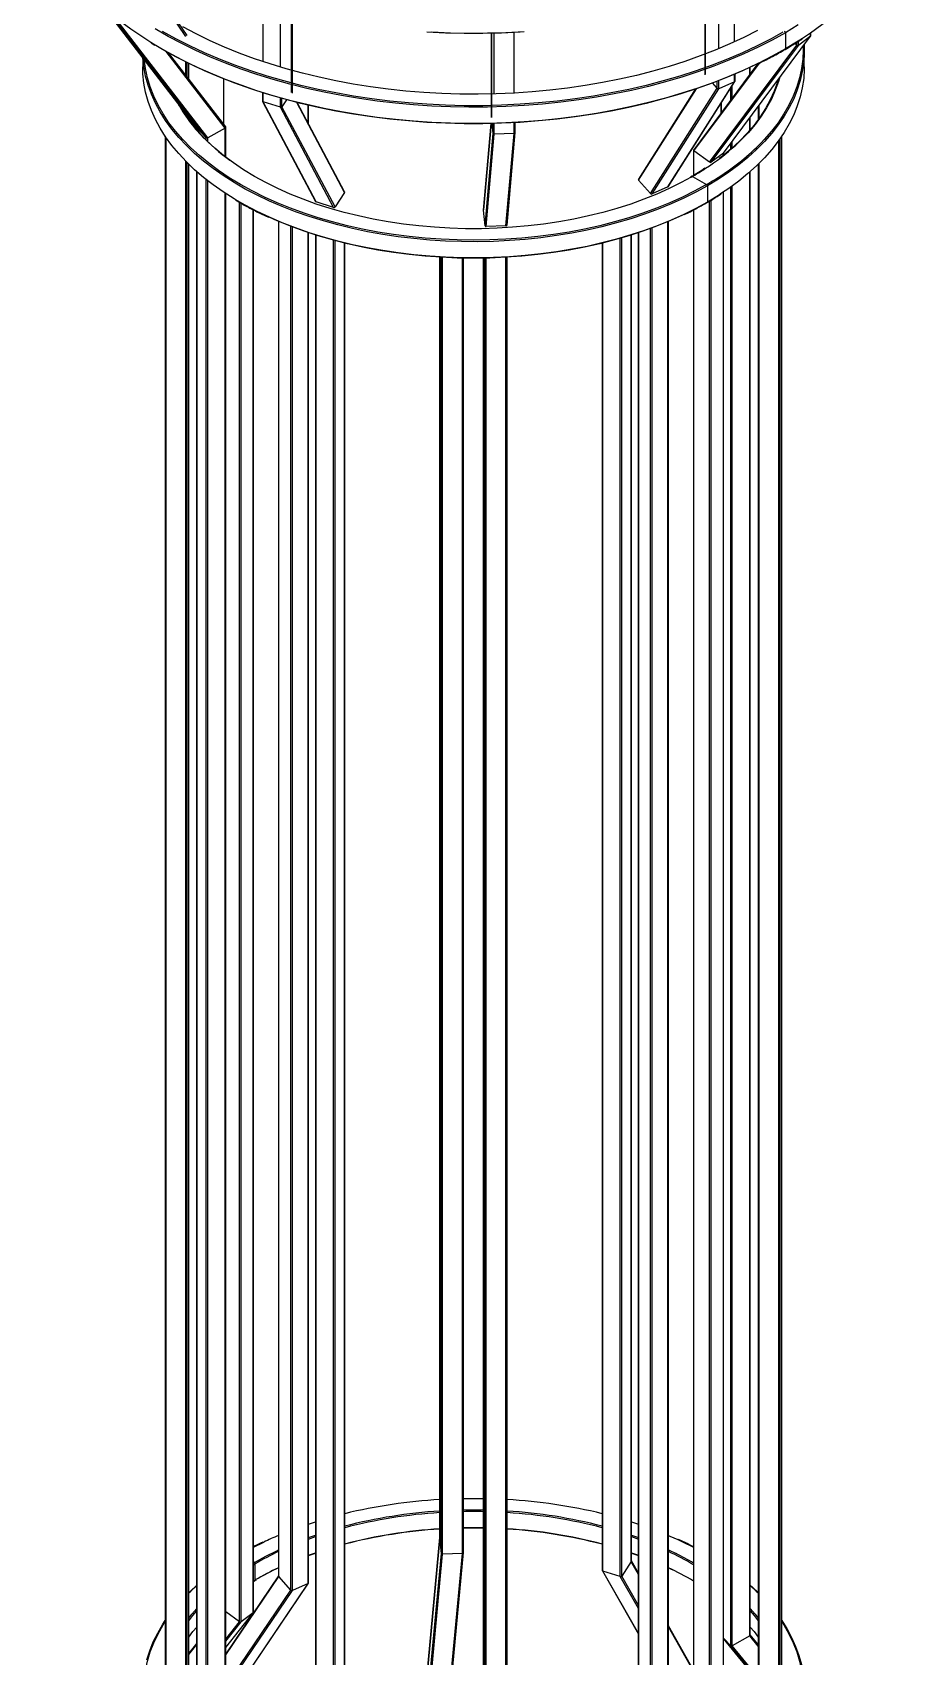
# Model space of a CAD drawing. Header units: millimetres. Extents: x -2251 to 3689, y -1488 to 2712.
# Drawn here: x 1972 to 2572, y 505 to 1609 of the extents above; entities that cross this region are included whole.
import ezdxf

# ---------------------------------------------------------------- set-up
doc = ezdxf.new("R2010")
doc.units = ezdxf.units.MM

# ---------------------------------------------------------------- blocks, each defined once
blk = doc.blocks.new('izometria')
for p, q in [((835.22, 1559.78), (808.66, 1598.74)), ((834.68, 1559.41), (808.66, 1597.58)), ((1083.48, 1556.94), (1083.48, 1583.1)), ((1070.07, 1577.87), (1070.07, 1542.21)), ((1070.17, 1541.97), (1070.17, 1577.9)), ((1076.32, 1553.8), (1076.32, 1580.19)), ((797.99, 1571.91), (839.6, 1518.04)), ((839.62, 1518.02), (797.99, 1571.91)), ((843.87, 1513.44), (800.12, 1570.08)), ((844.55, 1513.44), (801.97, 1568.54)), ((869.61, 1547.88), (869.61, 1574.66)), ((877.49, 1545.38), (877.49, 1572.31)), ((882.51, 1534.01), (882.51, 1570.94)), ((882.57, 1534.21), (882.57, 1570.93)), ((882.93, 1533.6), (882.93, 1570.83)), ((983.46, 1533.55), (983.46, 1561.11)), ((1106.49, 1561.08), (1106.49, 1553.73)), ((1117.91, 1559.45), (1117.91, 1560.9)), ((1118.01, 1559.65), (1118.01, 1560.98)), ((818.83, 1556.46), (820.61, 1555.39)), ((973.28, 1560.72), (973.28, 1522.61)), ((973.29, 1522.59), (973.29, 1560.72)), ((974.48, 1533.17), (974.48, 1560.75)), ((1072.16, 1502.4), (1111.69, 1555.4)), ((1072.87, 1502.34), (1112.39, 1555.34)), ((1078.38, 1506.44), (1117.91, 1559.45)), ((1078.44, 1506.5), (1117.96, 1559.51)), ((1111.69, 1555.4), (1110.72, 1556.11)), ((1111.69, 1555.4), (1111.69, 1556.72)), ((1117.91, 1559.45), (1112.39, 1555.34)), ((1112.39, 1555.34), (1112.39, 1557.16)), ((815.06, 1549.8), (815.06, 1545.55)), ((852.48, 1517.86), (825.66, 1552.58)), ((852.7, 1518.34), (826.7, 1551.99)), ((834.68, 1541.67), (834.68, 1547.79)), ((835.22, 1540.97), (835.22, 1547.53)), ((835.97, 1540), (835.97, 1547.16)), ((835.97, 1539.99), (835.97, 1547.15)), ((1094.06, 1547.11), (1064.91, 1508.01)), ((1065.05, 1507.55), (1094.69, 1547.3)), ((1115.06, 1545.55), (1115.06, 1552.9)), ((851.64, 1540.22), (851.64, 1519.71)), ((851.83, 1519.46), (851.83, 1540.14)), ((1053.24, 1491.13), (1083.48, 1538.83)), ((1053.4, 1491.26), (1083.64, 1538.96)), ((1075.61, 1535.86), (1075.61, 1539.09)), ((1076.32, 1535.69), (1076.32, 1539.36)), ((1083.48, 1538.83), (1076.32, 1535.69)), ((1083.48, 1538.83), (1083.48, 1542.28)), ((1083.68, 1539.11), (1083.68, 1542.36)), ((1090.31, 1542.07), (1090.31, 1545.32)), ((1090.57, 1542.43), (1090.57, 1545.44)), ((869.35, 1533.91), (869.35, 1530.08)), ((869.61, 1529.77), (869.61, 1533.83)), ((877.49, 1527.27), (877.49, 1531.48)), ((1065.81, 1535.56), (1039.87, 1494.65)), ((1039.93, 1494.26), (1066.19, 1535.69)), ((1045.37, 1488.15), (1075.61, 1535.86)), ((1046.07, 1487.99), (1076.32, 1535.69)), ((1075.61, 1535.86), (1073.46, 1538.28)), ((1081.7, 1530.53), (1081.7, 1535.9)), ((1082.37, 1531.43), (1082.37, 1536.96)), ((834.68, 1523.47), (834.68, 1524.42)), ((869.38, 1529.95), (893.48, 1484.54)), ((877.49, 1527.27), (869.61, 1529.77)), ((893.71, 1484.37), (869.61, 1529.77)), ((901.59, 1481.87), (877.49, 1527.27)), ((878.17, 1527.49), (878.17, 1531.29)), ((880.31, 1530.7), (878.17, 1527.49)), ((902.27, 1482.09), (878.17, 1527.49)), ((906.61, 1488.61), (884.91, 1529.5)), ((906.64, 1488.94), (885.14, 1529.44)), ((890.1, 1520.09), (890.1, 1528.23)), ((890.3, 1519.72), (890.3, 1528.19)), ((1077.39, 1529.09), (1077.39, 1524.74)), ((1077.45, 1524.82), (1077.45, 1529.19)), ((1094.16, 1527.58), (1094.16, 1521.62)), ((1094.61, 1522.26), (1094.61, 1528.19)), ((835.22, 1522.68), (835.22, 1523.72)), ((835.97, 1521.62), (835.97, 1522.74)), ((835.97, 1521.63), (835.97, 1522.74)), ((839.56, 1518.1), (839.56, 1517.09)), ((843.87, 1513.44), (839.62, 1518.02)), ((839.62, 1517.02), (839.62, 1518.02)), ((852.48, 1517.86), (844.55, 1513.44)), ((852.48, 1504.86), (852.48, 1517.86)), ((852.74, 1504.66), (852.74, 1518.21)), ((973.05, 1519.89), (969.62, 1480.74)), ((969.62, 1480.68), (973.05, 1519.89)), ((973.95, 1515.43), (973.53, 1519.9)), ((973.95, 1515.43), (973.95, 1519.91)), ((974.48, 1515.06), (974.48, 1519.92)), ((983.46, 1515.44), (983.46, 1520.28)), ((983.92, 1515.83), (983.92, 1520.31)), ((1090.31, 1516.78), (1090.31, 1522.41)), ((1090.57, 1517.09), (1090.57, 1522.77)), ((825.25, 1514.19), (825.25, 805.68)), ((825.71, 802.73), (825.71, 1513.51)), ((843.87, 1512.44), (843.87, 1513.44)), ((844.55, 1511.77), (844.55, 1513.44)), ((970.28, 1473.53), (973.95, 1515.43)), ((970.82, 1473.15), (974.48, 1515.06)), ((983.46, 1515.44), (974.48, 1515.06)), ((979.79, 1473.53), (983.46, 1515.44)), ((980.26, 1473.89), (983.92, 1515.8)), ((1081.7, 1508.2), (1081.7, 1510.87)), ((1082.37, 1508.79), (1082.37, 1511.78)), ((1103.58, 798.12), (1103.58, 1512.33)), ((1104.12, 800.49), (1104.12, 1513.09)), ((1104.88, 805.68), (1104.88, 1514.19)), ((1104.88, 805.66), (1104.88, 1514.18)), ((834.68, 800.25), (834.68, 1502.74)), ((835.22, 800.4), (835.22, 1502.2)), ((1064.86, 1507.87), (1064.86, 1496.4)), ((1072.16, 1502.4), (1065.05, 1507.55)), ((1065.05, 1496.51), (1065.05, 1507.55)), ((1078.38, 1506.44), (1072.87, 1502.34)), ((1078.38, 1505.44), (1078.38, 1506.44)), ((1078.49, 1505.52), (1078.49, 1506.56)), ((1094.61, 787.64), (1094.61, 1501.9)), ((835.97, 805.6), (835.97, 1501.45)), ((835.97, 805.58), (835.97, 1501.45)), ((839.56, 1498.13), (839.56, 774.04)), ((839.62, 773.97), (839.62, 1498.08)), ((1064.16, 1495.98), (1063.52, 1495.62)), ((1064.41, 1495.96), (1070.78, 1492.28)), ((1090.31, 834.36), (1090.31, 1497.9)), ((1090.57, 834.71), (1090.57, 1498.13)), ((1094.16, 1501.45), (1094.16, 787.82)), ((843.87, 769.39), (843.87, 1494.53)), ((844.55, 768.72), (844.55, 1494)), ((852.48, 761.81), (852.48, 1488.33)), ((852.74, 761.6), (852.74, 1488.16)), ((906.61, 1488.61), (902.27, 1482.09)), ((1045.37, 1488.15), (1039.93, 1494.26)), ((1053.24, 1491.13), (1046.07, 1487.99)), ((1071.13, 1491.67), (1071.13, 1484.32)), ((1078.38, 762.39), (1078.38, 1488.82)), ((1078.49, 762.47), (1078.49, 1488.89)), ((1081.7, 829.86), (1081.7, 1491.1)), ((1082.37, 829.86), (1082.37, 1491.59)), ((858.95, 840.69), (858.95, 1484.21)), ((859.65, 840.63), (859.65, 1483.8)), ((865.16, 844.73), (865.16, 1480.79)), ((865.27, 844.94), (865.27, 1480.73)), ((901.59, 1481.87), (893.71, 1484.37)), ((970.28, 1473.53), (969.62, 1480.68)), ((1064.86, 1480.75), (1064.86, 753.34)), ((1065.05, 753.46), (1065.05, 1480.85)), ((1072.16, 747.25), (1072.16, 1484.76)), ((1072.87, 747.42), (1072.87, 1485.18)), ((876.69, 1475.53), (876.69, 861.48)), ((876.79, 861.24), (876.79, 1475.49)), ((882.23, 855.05), (882.23, 1473.3)), ((882.93, 854.88), (882.93, 1473.03)), ((979.79, 1473.53), (970.82, 1473.15)), ((1046.07, 733.07), (1046.07, 1472.61)), ((1053.24, 736.21), (1053.24, 1475.45)), ((1053.44, 736.39), (1053.44, 1475.53)), ((890.1, 858.02), (890.1, 1470.47)), ((890.3, 858.3), (890.3, 1470.41)), ((893.45, 1469.39), (893.45, 729.64)), ((893.71, 729.45), (893.71, 1469.3)), ((901.59, 726.95), (901.59, 1467)), ((902.27, 726.95), (902.27, 1466.82)), ((906.61, 729.45), (906.61, 1465.71)), ((906.67, 729.54), (906.67, 1465.69)), ((1023.46, 1465.69), (1023.46, 864)), ((1023.72, 863.69), (1023.72, 1465.76)), ((1031.6, 861.18), (1031.6, 1467.86)), ((1032.28, 861.41), (1032.28, 1468.05)), ((1036.62, 868.01), (1036.62, 1469.37)), ((1036.68, 868.2), (1036.68, 1469.39)), ((1039.83, 1470.41), (1039.83, 735.21)), ((1039.93, 735.1), (1039.93, 1470.44)), ((1045.37, 733.01), (1045.37, 1472.35)), ((949.87, 1459.28), (949.87, 878.96)), ((949.87, 878.93), (949.87, 1459.28)), ((950.53, 871.7), (950.53, 1459.25)), ((951.07, 871.32), (951.07, 1459.22)), ((960.04, 871.7), (960.04, 1458.89)), ((960.5, 872.1), (960.5, 1458.88)), ((969.62, 1458.88), (969.62, 721.53)), ((969.62, 721.52), (969.62, 1458.88)), ((970.28, 718.38), (970.28, 1458.89)), ((970.82, 718.23), (970.82, 1458.9)), ((979.79, 718.61), (979.79, 1459.26)), ((980.26, 718.79), (980.26, 1459.28)), ((890.3, 884.99), (893.45, 886.01)), ((1036.68, 886.01), (1039.83, 884.99)), ((865.27, 874.52), (869.92, 876.82)), ((890.3, 878.93), (893.45, 880.04)), ((890.3, 878.18), (893.45, 879.29)), ((949.87, 878.97), (938.53, 758.5)), ((938.53, 758.44), (949.87, 878.93)), ((950.53, 871.7), (949.87, 878.93)), ((1036.68, 880.04), (1039.83, 878.93)), ((1036.68, 879.29), (1039.83, 878.18)), ((890.3, 870.83), (893.45, 871.94)), ((890.3, 870.76), (893.45, 871.87)), ((939.18, 751.21), (950.53, 871.7)), ((939.72, 750.83), (951.07, 871.32)), ((948.7, 751.21), (960.04, 871.7)), ((949.16, 751.57), (960.5, 872.07)), ((960.04, 871.7), (951.07, 871.32)), ((1036.68, 871.94), (1039.83, 870.83)), ((1036.68, 871.87), (1039.83, 870.76)), ((876.69, 861.56), (852.74, 826.19)), ((865.72, 867.61), (865.27, 867.87)), ((865.27, 867.35), (865.72, 867.61)), ((865.27, 866.53), (866.07, 867)), ((866.07, 859.65), (866.07, 867)), ((1023.5, 863.85), (1039.83, 835.13)), ((1031.6, 861.18), (1023.72, 863.69)), ((1039.83, 835.35), (1023.72, 863.69)), ((1036.62, 868.01), (1032.28, 861.41)), ((1039.83, 848.14), (1032.28, 861.41)), ((1039.83, 862.36), (1036.62, 868.01)), ((1039.83, 862.74), (1036.68, 868.28)), ((852.74, 825.71), (876.79, 861.24)), ((852.74, 802.73), (890.25, 858.14)), ((852.74, 802.83), (890.1, 858.02)), ((852.74, 811.48), (882.23, 855.05)), ((852.74, 810.28), (882.93, 854.88)), ((865.27, 859.18), (866.07, 859.65)), ((865.27, 859), (865.97, 859.42)), ((865.97, 859.42), (866.61, 859.78)), ((882.23, 855.05), (876.79, 861.24)), ((890.1, 858.02), (882.93, 854.88)), ((1039.83, 846.72), (1031.6, 861.18)), ((858.95, 840.69), (852.74, 845.25)), ((852.74, 829.01), (865.22, 844.79)), ((852.74, 829.03), (865.16, 844.73)), ((852.74, 832.85), (858.95, 840.69)), ((852.74, 831.9), (859.65, 840.63)), ((865.16, 844.73), (859.65, 840.63)), ((1064.86, 818.73), (1053.44, 838.81)), ((1064.86, 818.35), (1053.44, 838.43)), ((1081.7, 829.86), (1078.49, 833.32)), ((1078.49, 833.16), (1094.16, 813.95)), ((1094.16, 813.95), (1078.49, 833.16)), ((1090.31, 834.36), (1082.37, 829.86)), ((1094.16, 829.64), (1090.31, 834.36)), ((1094.16, 830.39), (1090.57, 834.79)), ((839.56, 831.04), (835.97, 826.51)), ((835.97, 825.86), (839.56, 830.4)), ((1094.16, 814.59), (1081.7, 829.86)), ((1094.16, 815.41), (1082.37, 829.86))]:
    blk.add_line(p, q)
at = {"flags": 128}
for points in [[(818.71, 1556.68), (815.04, 1559.02), (809.63, 1562.71), (804.5, 1566.53), (799.65, 1570.47), (795.09, 1574.53), (790.82, 1578.69), (786.86, 1582.95), (783.22, 1587.31), (779.89, 1591.75), (776.89, 1596.26), (774.22, 1600.84), (771.88, 1605.49), (769.88, 1610.18), (768.23, 1614.92), (766.91, 1619.7), (765.95, 1624.5), (765.34, 1629.33), (765.08, 1634.16), (765.06, 1635.37)], [(1165.06, 1635.37), (1164.97, 1631.74), (1164.53, 1626.91), (1163.74, 1622.1), (1162.6, 1617.31), (1161.12, 1612.55), (1159.29, 1607.83), (1157.12, 1603.16), (1154.62, 1598.54), (1151.78, 1593.99), (1148.62, 1589.52), (1145.13, 1585.12), (1141.32, 1580.81), (1137.21, 1576.6), (1132.8, 1572.49), (1128.09, 1568.49), (1123.1, 1564.61), (1117.82, 1560.85), (1114.27, 1558.49)], [(988.05, 1561.51), (979.71, 1561.05), (971.35, 1560.8), (962.97, 1560.75), (954.6, 1560.9), (946.24, 1561.25)], [(1105.36, 1561.25), (1100.02, 1558.31), (1093.66, 1555.08), (1087.07, 1552.01), (1080.26, 1549.1), (1073.25, 1546.36), (1066.03, 1543.8), (1058.64, 1541.41), (1051.08, 1539.21), (1043.36, 1537.2), (1035.5, 1535.38), (1027.52, 1533.75), (1019.42, 1532.32), (1011.22, 1531.08), (1002.95, 1530.05), (994.6, 1529.23), (986.2, 1528.61), (977.76, 1528.19), (969.3, 1527.98), (960.83, 1527.98), (952.37, 1528.19), (943.93, 1528.61), (935.53, 1529.23), (927.18, 1530.05), (918.9, 1531.08), (910.71, 1532.32), (902.61, 1533.75), (894.63, 1535.38), (886.77, 1537.2), (879.05, 1539.21), (871.49, 1541.41), (864.09, 1543.8), (856.88, 1546.36), (849.87, 1549.1), (843.06, 1552.01), (836.47, 1555.08), (830.11, 1558.31), (824, 1561.69)], [(1093.85, 1562.09), (1087.69, 1558.97), (1081.3, 1556), (1074.7, 1553.19), (1067.9, 1550.55), (1060.91, 1548.09), (1053.73, 1545.79), (1046.4, 1543.68), (1038.91, 1541.75), (1031.29, 1540.01), (1023.54, 1538.46), (1015.69, 1537.11), (1007.74, 1535.95), (999.71, 1534.99), (991.62, 1534.23), (983.48, 1533.67), (975.31, 1533.31), (967.11, 1533.16), (958.92, 1533.21), (950.73, 1533.47), (942.57, 1533.92), (934.45, 1534.58), (926.39, 1535.44), (918.4, 1536.5), (910.5, 1537.76), (902.7, 1539.21), (895.01, 1540.86), (887.46, 1542.69), (880.04, 1544.71), (872.79, 1546.92), (865.7, 1549.3), (858.8, 1551.85), (852.1, 1554.58), (845.6, 1557.46), (839.33, 1560.51), (833.29, 1563.71)], [(986.2, 1561.27), (977.76, 1560.85), (969.3, 1560.65), (960.83, 1560.65), (952.37, 1560.85), (943.93, 1561.27)], [(1112.28, 1564.57), (1106.49, 1561.08), (1100.44, 1557.73), (1094.16, 1554.53), (1087.65, 1551.49), (1080.92, 1548.61), (1073.99, 1545.89), (1066.87, 1543.34), (1059.57, 1540.97), (1052.11, 1538.77), (1044.49, 1536.76), (1036.74, 1534.93), (1028.86, 1533.29), (1020.86, 1531.85), (1012.77, 1530.59), (1004.6, 1529.54), (996.35, 1528.68), (988.05, 1528.03), (979.71, 1527.57), (971.35, 1527.32), (962.97, 1527.27), (954.6, 1527.42), (946.24, 1527.77), (937.92, 1528.33), (929.65, 1529.09), (921.44, 1530.04), (913.3, 1531.2), (905.26, 1532.54), (897.32, 1534.09), (889.5, 1535.82), (881.81, 1537.74), (874.27, 1539.85), (866.88, 1542.13), (859.67, 1544.59), (852.65, 1547.23), (845.82, 1550.03), (839.2, 1552.99), (832.8, 1556.11), (826.64, 1559.39), (820.71, 1562.81)], [(1114.27, 1558.49), (1112.28, 1557.22), (1106.49, 1553.73), (1100.44, 1550.38), (1094.16, 1547.18), (1087.65, 1544.14), (1080.92, 1541.26), (1073.99, 1538.54), (1066.87, 1535.99), (1059.57, 1533.62), (1052.11, 1531.42), (1044.49, 1529.41), (1036.74, 1527.58), (1028.86, 1525.94), (1020.86, 1524.5), (1012.77, 1523.25), (1004.6, 1522.19), (996.35, 1521.33), (988.05, 1520.68), (979.71, 1520.22), (971.35, 1519.97), (962.97, 1519.92), (954.6, 1520.07), (946.24, 1520.43), (937.92, 1520.98), (929.65, 1521.74), (921.44, 1522.69), (913.3, 1523.85), (905.26, 1525.2), (897.32, 1526.74), (889.5, 1528.47), (881.81, 1530.39), (874.27, 1532.5), (866.88, 1534.78), (859.67, 1537.24), (852.65, 1539.88), (845.82, 1542.68), (839.2, 1545.64), (832.8, 1548.76), (826.64, 1552.04), (820.71, 1555.46), (818.71, 1556.68)], [(1094.26, 1547.2), (1093.66, 1546.91), (1087.07, 1543.84), (1080.26, 1540.93), (1073.25, 1538.2), (1066.03, 1535.63), (1058.64, 1533.25), (1051.08, 1531.05), (1043.36, 1529.03), (1035.5, 1527.21), (1027.52, 1525.58), (1019.42, 1524.15), (1011.22, 1522.92), (1002.95, 1521.89), (994.6, 1521.06), (986.2, 1520.44), (977.76, 1520.03), (969.3, 1519.82), (960.83, 1519.82), (952.37, 1520.03), (943.93, 1520.44), (935.53, 1521.06), (927.18, 1521.89), (918.9, 1522.92), (910.71, 1524.15), (902.61, 1525.58), (894.63, 1527.21), (886.77, 1529.03), (879.05, 1531.05), (871.49, 1533.25), (864.09, 1535.63), (856.88, 1538.2), (849.87, 1540.93), (843.06, 1543.84), (836.47, 1546.91), (830.11, 1550.14), (824, 1553.53), (821.07, 1555.25)], [(1115, 1555.53), (1115.05, 1551.85), (1114.79, 1547.67), (1114.18, 1543.5), (1113.22, 1539.35), (1111.91, 1535.24), (1110.26, 1531.16), (1108.27, 1527.14), (1105.95, 1523.17), (1103.3, 1519.28), (1100.32, 1515.46), (1097.03, 1511.73), (1093.43, 1508.1), (1089.53, 1504.57), (1085.34, 1501.16), (1080.87, 1497.86), (1077.55, 1495.62)], [(1114.54, 1554.91), (1114.56, 1553.31), (1114.38, 1549.07), (1113.84, 1544.85), (1112.95, 1540.64), (1111.69, 1536.47), (1110.08, 1532.34), (1108.13, 1528.26), (1105.82, 1524.23), (1103.18, 1520.28), (1100.21, 1516.41), (1096.91, 1512.62), (1095.47, 1511.1)], [(856.98, 1492.86), (856.47, 1493.17), (851.59, 1496.27), (846.99, 1499.5), (842.66, 1502.85), (838.61, 1506.32), (834.86, 1509.91), (831.41, 1513.59), (828.28, 1517.36), (825.46, 1521.22), (822.98, 1525.15), (820.82, 1529.14), (819, 1533.19), (817.52, 1537.29), (816.39, 1541.42), (815.6, 1545.58), (815.17, 1549.67)], [(836.87, 1508.91), (836.83, 1508.94), (833.22, 1512.62), (829.92, 1516.41), (826.94, 1520.28), (824.3, 1524.23), (822, 1528.26), (820.04, 1532.34), (818.44, 1536.47), (817.18, 1540.64), (816.28, 1544.85), (815.76, 1548.9)], [(856.98, 1485.51), (856.47, 1485.82), (851.59, 1488.92), (846.99, 1492.15), (842.66, 1495.5), (838.61, 1498.98), (834.86, 1502.56), (831.41, 1506.24), (828.28, 1510.01), (825.46, 1513.87), (822.98, 1517.8), (820.82, 1521.79), (819, 1525.85), (817.52, 1529.94), (816.39, 1534.08), (815.6, 1538.24), (815.16, 1542.41), (815.06, 1545.55)], [(1103.18, 1539.68), (1102.87, 1538.64), (1101.44, 1534.63), (1099.66, 1530.67), (1097.54, 1526.76), (1095.08, 1522.92), (1092.28, 1519.16), (1089.15, 1515.48), (1085.71, 1511.9), (1081.96, 1508.42), (1077.91, 1505.06), (1076.54, 1504.01)], [(1115.06, 1545.55), (1115.05, 1544.5), (1114.79, 1540.32), (1114.18, 1536.15), (1113.22, 1532), (1111.91, 1527.89), (1110.26, 1523.81), (1108.27, 1519.79), (1105.95, 1515.82), (1103.3, 1511.93), (1100.32, 1508.11), (1097.03, 1504.39), (1093.43, 1500.75), (1089.53, 1497.22), (1085.34, 1493.81), (1080.87, 1490.52), (1077.55, 1488.27)], [(1103.81, 1540.52), (1103.36, 1539), (1101.93, 1534.97), (1100.14, 1531), (1098.01, 1527.07), (1095.54, 1523.22), (1092.73, 1519.44), (1089.6, 1515.75), (1086.14, 1512.16), (1083.98, 1510.11)], [(1063.76, 1495.58), (1059.25, 1493.12), (1053.85, 1490.45), (1048.22, 1487.93), (1042.38, 1485.58), (1036.34, 1483.41), (1030.12, 1481.42), (1023.72, 1479.61), (1017.18, 1477.99), (1010.51, 1476.56), (1003.72, 1475.33), (996.82, 1474.3), (989.85, 1473.47), (982.81, 1472.85), (975.73, 1472.43), (968.62, 1472.23), (961.5, 1472.23), (954.4, 1472.43), (947.31, 1472.85), (940.28, 1473.47), (933.3, 1474.3), (926.41, 1475.33), (919.62, 1476.56), (912.95, 1477.99), (906.4, 1479.61), (900.01, 1481.42), (893.79, 1483.41), (887.75, 1485.58), (881.91, 1487.93), (876.28, 1490.45), (870.88, 1493.12), (865.72, 1495.96), (860.81, 1498.93), (856.17, 1502.05), (851.82, 1505.3), (847.75, 1508.67), (843.99, 1512.16), (842.37, 1513.78)], [(1070.11, 1491.9), (1065.46, 1489.36), (1059.91, 1486.59), (1054.12, 1483.99), (1048.12, 1481.55), (1041.92, 1479.28), (1035.54, 1477.19), (1028.98, 1475.29), (1022.28, 1473.57), (1015.43, 1472.05), (1008.46, 1470.72), (1001.39, 1469.59), (994.23, 1468.66), (987, 1467.94), (979.72, 1467.42), (972.4, 1467.11), (965.06, 1467), (957.73, 1467.11), (950.41, 1467.42), (943.13, 1467.94), (935.9, 1468.66), (928.74, 1469.59), (921.67, 1470.72), (914.7, 1472.05), (907.85, 1473.57), (901.14, 1475.29), (894.59, 1477.19), (888.21, 1479.28), (882.01, 1481.55), (876.01, 1483.99), (870.22, 1486.59), (864.67, 1489.36), (859.35, 1492.28), (854.29, 1495.35), (849.5, 1498.56), (844.98, 1501.9), (840.76, 1505.36), (836.87, 1508.91)], [(1077.55, 1495.62), (1076.13, 1494.7), (1071.13, 1491.67), (1065.88, 1488.78), (1060.4, 1486.05), (1054.69, 1483.46), (1048.78, 1481.05), (1042.66, 1478.79), (1036.37, 1476.72), (1029.91, 1474.82), (1023.3, 1473.1), (1016.56, 1471.57), (1009.69, 1470.23), (1002.72, 1469.08), (995.66, 1468.13), (988.53, 1467.37), (981.34, 1466.82), (974.12, 1466.46), (966.88, 1466.31), (959.63, 1466.36), (952.39, 1466.62), (945.19, 1467.07), (938.03, 1467.72), (930.93, 1468.58), (923.91, 1469.63), (916.99, 1470.87), (910.18, 1472.31), (903.5, 1473.94), (896.97, 1475.74), (890.59, 1477.73), (884.38, 1479.9), (878.37, 1482.23), (872.56, 1484.74), (866.96, 1487.39), (861.59, 1490.21), (856.98, 1492.86)], [(1077.55, 1488.27), (1076.13, 1487.35), (1071.13, 1484.32), (1065.88, 1481.43), (1060.4, 1478.7), (1054.69, 1476.12), (1048.78, 1473.7), (1042.66, 1471.45), (1036.37, 1469.37), (1029.91, 1467.47), (1023.3, 1465.75), (1016.56, 1464.22), (1009.69, 1462.88), (1002.72, 1461.73), (995.66, 1460.78), (988.53, 1460.02), (981.34, 1459.47), (974.12, 1459.12), (966.88, 1458.96), (959.63, 1459.01), (952.39, 1459.27), (945.19, 1459.72), (938.03, 1460.38), (930.93, 1461.23), (923.91, 1462.28), (916.99, 1463.53), (910.18, 1464.96), (903.5, 1466.59), (896.97, 1468.4), (890.59, 1470.39), (884.38, 1472.55), (878.37, 1474.89), (872.56, 1477.39), (866.96, 1480.05), (861.59, 1482.86), (856.98, 1485.51)], [(1071.13, 1484.32), (1071.12, 1484.24), (1071.1, 1484.18), (1071.07, 1484.13), (1071.03, 1484.09), (1071.03, 1484.09)], [(1071.13, 1484.32), (1071.12, 1484.24), (1071.1, 1484.18), (1071.07, 1484.13), (1071.03, 1484.09), (1071.03, 1484.09)], [(1060.21, 1478.57), (1059.91, 1478.43), (1054.12, 1475.82), (1048.12, 1473.38), (1041.92, 1471.12), (1035.54, 1469.03), (1028.98, 1467.12), (1022.28, 1465.41), (1015.43, 1463.88), (1008.46, 1462.55), (1001.39, 1461.42), (994.23, 1460.5), (987, 1459.77), (979.72, 1459.25), (972.4, 1458.94), (965.06, 1458.84), (957.73, 1458.94), (950.41, 1459.25), (943.13, 1459.77), (935.9, 1460.5), (928.74, 1461.42), (921.67, 1462.55), (914.7, 1463.88), (907.85, 1465.41), (901.14, 1467.12), (894.59, 1469.03), (888.21, 1471.12), (882.01, 1473.38), (876.01, 1475.82), (872.33, 1477.45)], [(960.5, 896.52), (965.06, 896.56), (969.62, 896.52)], [(1053.44, 879.87), (1054.12, 879.58), (1057.8, 877.95)], [(1057.8, 877.95), (1059.91, 876.97), (1064.86, 874.52)], [(865.72, 867.61), (870.88, 870.44), (875.87, 872.92)], [(875.87, 872.92), (876.28, 873.12), (876.69, 873.31)], [(1053.44, 873.31), (1053.85, 873.12), (1056.97, 871.6)], [(835.97, 853.95), (836.7, 854.65), (839.56, 857.27)], [(835.97, 853.78), (836.83, 854.63), (839.56, 857.15)], [(1090.57, 857.27), (1091.52, 856.42), (1094.16, 853.95)], [(1090.57, 857.15), (1093.29, 854.63), (1094.16, 853.78)], [(835.97, 842.27), (837.4, 844.12), (839.56, 846.71)], [(1090.57, 846.71), (1092.73, 844.12), (1094.16, 842.27)], [(816.91, 823.39), (818.22, 827.51), (819.87, 831.59), (821.86, 835.61), (824.18, 839.57), (825.25, 841.21)], [(836.87, 765.85), (836.83, 765.89), (833.22, 769.57), (829.92, 773.36), (826.94, 777.23), (824.3, 781.18), (822, 785.2), (820.04, 789.29), (818.44, 793.42), (817.18, 797.59), (816.28, 801.8), (815.74, 806.02), (815.56, 810.26), (815.74, 814.49), (816.28, 818.72), (817.18, 822.92), (818.44, 827.09), (820.04, 831.23), (822, 835.31), (824.3, 839.33), (825.25, 840.82)], [(835.97, 841.12), (837.85, 843.59), (839.56, 845.66)], [(1104.88, 841.21), (1107.15, 837.6), (1109.31, 833.6), (1111.13, 829.55), (1112.61, 825.46), (1113.74, 821.32), (1114.53, 817.16), (1114.97, 812.99), (1115.05, 808.8), (1114.79, 804.62), (1114.18, 800.45), (1113.22, 796.3), (1111.91, 792.19), (1110.26, 788.11), (1108.27, 784.09), (1105.95, 780.12), (1103.3, 776.23), (1100.32, 772.41), (1097.03, 768.68), (1093.43, 765.05), (1089.53, 761.52), (1085.34, 758.11), (1080.87, 754.81), (1077.55, 752.57)], [(1090.57, 845.66), (1092.28, 843.59), (1094.16, 841.12)], [(1104.88, 840.82), (1105.82, 839.33), (1108.13, 835.31), (1110.08, 831.23), (1111.69, 827.09), (1112.95, 822.92), (1113.84, 818.72), (1114.38, 814.49), (1114.56, 810.26), (1114.38, 806.02), (1113.84, 801.8), (1112.95, 797.59), (1111.69, 793.42), (1110.08, 789.29), (1108.13, 785.2), (1105.82, 781.18), (1103.18, 777.23), (1100.21, 773.36), (1096.91, 769.57), (1095.47, 768.05)], [(835.97, 833.77), (837.85, 836.24), (839.56, 838.31)], [(1090.57, 838.31), (1092.28, 836.24), (1094.16, 833.77)]]:
    blk.add_lwpolyline(points, dxfattribs=at)
for centre, radius, start, end in [((1105.72, 1561.04), 0.768, 2.6073, 57.39566), ((1106.21, 1553.72), 0.281, 309.0549, 2.25122), ((892.29, 1562.85), 69.99, 208.46951, 224.50741), ((901.07, 1568.71), 80.28, 210.34234, 234.53658), ((1013.31, 1587.67), 104.93, 302.92388, 312.33715), ((1018.59, 1586.86), 107.93, 302.68669, 315.41844), ((1000.86, 1606.11), 127.17, 299.64779, 303.11941), ((1064.27, 1495.78), 0.225, 50.35143, 118.41792), ((1064.27, 1495.76), 0.247, 53.72273, 115.08223), ((1003.05, 1609.65), 135.5, 299.65902, 303.01203), ((1070.36, 1491.63), 0.768, 2.60335, 57.39961), ((963.67, 654.31), 242.2, 93.26574, 103.61153), ((963.69, 664.48), 226.83, 93.49182, 104.55805), ((965.06, 648.07), 243.29, 88.92621, 91.07379), ((966.76, 656.35), 240.14, 76.34408, 86.77864), ((966.76, 666.45), 224.84, 75.39296, 86.55718), ((963.68, 664.68), 225.94, 93.5044, 104.61561), ((965.06, 648.21), 242.45, 88.9225, 91.0775), ((966.76, 666.64), 223.96, 75.3351, 86.54489), ((941.94, 725.52), 167.57, 112.91733, 115.45563), ((963.68, 657.33), 225.94, 93.5044, 104.61561), ((963.69, 656.32), 226.83, 93.49182, 104.55805), ((965.06, 640.87), 242.45, 88.9225, 91.0775), ((965.06, 639.91), 243.29, 88.92621, 91.07379), ((966.76, 659.29), 223.96, 75.3351, 86.54489), ((966.76, 658.28), 224.84, 75.39296, 86.55718), ((937.81, 742.27), 143.89, 115.13978, 119.90869), ((993.36, 744.3), 141.61, 59.67337, 64.89385), ((995.13, 747.51), 138.65, 59.80533, 63.51003), ((865.3, 866.96), 0.768, 2.60597, 57.39403), ((937.81, 734.92), 143.89, 115.13978, 119.90869), ((937.98, 733.74), 144.99, 115.00696, 119.59868), ((993.36, 736.95), 141.61, 59.67337, 64.89385), ((993.27, 735.94), 142.53, 59.84766, 65.02731), ((865.82, 859.62), 0.252, 305.93894, 5.59606), ((865.82, 859.62), 0.252, 305.84367, 5.60784)]:
    blk.add_arc(centre, radius, start, end)
for centre, major_axis, ratio, start_param, end_param in [((1111.99, 1555.63), (0.488, -0.162), 0.672846, 4.272248, 5.843044), ((1111.99, 1555.63), (0.488, -0.162), 0.672846, 4.272248, 5.843044), ((1117.51, 1559.74), (0.488, -0.162), 0.672846, 5.843044, 6.502817), ((1117.51, 1559.74), (0.488, -0.162), 0.672846, 5.843044, 6.502817), ((1083.18, 1539.17), (0.489, -0.142), 0.723843, 5.568702, 6.490274), ((1083.18, 1539.17), (0.489, -0.142), 0.723843, 5.568702, 6.490274), ((1076.01, 1536.03), (0.489, -0.142), 0.723843, 3.997905, 5.568702), ((1076.01, 1536.03), (0.489, -0.142), 0.723843, 3.997905, 5.568702), ((869.85, 1530.13), (0.492, 0.122), 0.749425, 2.957143, 4.025247), ((869.85, 1530.13), (0.492, 0.122), 0.749425, 2.957143, 4.025247), ((877.73, 1527.63), (0.492, 0.122), 0.749425, 4.025247, 5.596043), ((877.73, 1527.63), (0.492, 0.122), 0.749425, 4.025247, 5.596043), ((852.24, 1518.12), (0.489, 0.167), 0.638668, 4.989918, 6.560714), ((852.24, 1518.12), (0.489, 0.167), 0.638668, 4.989918, 6.560714), ((844.31, 1513.69), (0.489, 0.167), 0.638668, 3.419121, 4.989918), ((844.31, 1513.69), (0.489, 0.167), 0.638668, 3.419121, 4.989918), ((974.44, 1515.46), (0.5, -0.022), 0.795038, 3.24951, 4.820306), ((974.44, 1515.46), (0.5, -0.022), 0.795038, 3.24951, 4.820306), ((983.42, 1515.84), (0.5, -0.022), 0.795038, 4.820306, 6.391103), ((983.42, 1515.84), (0.5, -0.022), 0.795038, 4.820306, 6.391103), ((1065.36, 1507.78), (0.488, -0.162), 0.672846, 2.921961, 4.272248), ((1065.36, 1507.78), (0.488, -0.162), 0.672846, 2.701452, 4.272248), ((1072.47, 1502.62), (0.488, -0.162), 0.672846, 4.272248, 5.843044), ((1072.47, 1502.62), (0.488, -0.162), 0.672846, 4.272248, 5.843044), ((1077.99, 1506.73), (0.488, -0.162), 0.672846, 5.843044, 6.063553), ((1077.99, 1506.73), (0.488, -0.162), 0.672846, 5.843044, 6.063553), ((1040.33, 1494.44), (0.489, -0.142), 0.723843, 2.934504, 3.997905), ((1040.33, 1494.44), (0.489, -0.142), 0.723843, 2.934504, 3.997905), ((906.17, 1488.75), (0.492, 0.122), 0.749425, 5.596043, 6.467635), ((906.17, 1488.75), (0.492, 0.122), 0.749425, 5.596043, 6.467635), ((1045.77, 1488.33), (0.489, -0.142), 0.723843, 3.997905, 5.568702), ((1045.77, 1488.33), (0.489, -0.142), 0.723843, 3.997905, 5.568702), ((1052.94, 1491.47), (0.489, -0.142), 0.723843, 5.568702, 6.076097), ((1052.94, 1491.47), (0.489, -0.142), 0.723843, 5.568702, 6.076097), ((893.95, 1484.73), (0.492, 0.122), 0.749425, 3.326042, 4.025247), ((893.95, 1484.73), (0.492, 0.122), 0.749425, 3.326042, 4.025247), ((901.83, 1482.23), (0.492, 0.122), 0.749425, 4.025247, 5.596043), ((901.83, 1482.23), (0.492, 0.122), 0.749425, 4.025247, 5.596043), ((970.78, 1473.55), (0.5, -0.022), 0.795038, 3.24951, 4.820306), ((970.78, 1473.55), (0.5, -0.022), 0.795038, 3.24951, 4.820306), ((979.76, 1473.93), (0.5, -0.022), 0.795038, 4.820306, 6.391103), ((979.76, 1473.93), (0.5, -0.022), 0.795038, 4.820306, 6.391103), ((951.03, 871.72), (0.5, -0.023), 0.803333, 3.252579, 4.823375), ((951.03, 871.72), (0.5, -0.023), 0.803333, 3.252579, 4.823375), ((960, 872.1), (0.5, -0.023), 0.803333, 4.823375, 6.394171), ((960, 872.1), (0.5, -0.023), 0.803333, 4.823375, 6.394171), ((877.19, 861.41), (0.488, -0.15), 0.727675, 3.361096, 4.01032), ((877.19, 861.41), (0.488, -0.15), 0.727675, 3.361096, 4.01032), ((1023.96, 864.05), (0.49, 0.13), 0.754602, 2.944631, 4.012734), ((1023.96, 864.05), (0.49, 0.13), 0.754602, 2.944631, 4.012734), ((1031.85, 861.55), (0.49, 0.13), 0.754602, 4.012734, 5.583531), ((1031.85, 861.55), (0.49, 0.13), 0.754602, 4.012734, 5.583531), ((1036.18, 868.15), (0.49, 0.13), 0.754602, 5.583531, 6.086224), ((1036.18, 868.15), (0.49, 0.13), 0.754602, 5.583531, 6.086224), ((882.63, 855.23), (0.488, -0.15), 0.727675, 4.01032, 5.581116), ((882.63, 855.23), (0.488, -0.15), 0.727675, 4.01032, 5.581116), ((889.8, 858.37), (0.488, -0.15), 0.727675, 5.581116, 6.502689), ((889.8, 858.37), (0.488, -0.15), 0.727675, 5.581116, 6.502689), ((859.25, 840.92), (0.487, -0.169), 0.674495, 4.282902, 5.853699), ((859.25, 840.92), (0.487, -0.169), 0.674495, 4.282902, 5.853699), ((864.77, 845.03), (0.487, -0.169), 0.674495, 5.853699, 6.513472), ((864.77, 845.03), (0.487, -0.169), 0.674495, 5.853699, 6.513472), ((1090.07, 834.61), (0.488, 0.174), 0.63909, 4.980733, 6.059385), ((1090.07, 834.61), (0.488, 0.174), 0.63909, 4.980733, 6.059385), ((1082.14, 830.11), (0.488, 0.174), 0.63909, 3.409937, 4.980733), ((1082.14, 830.11), (0.488, 0.174), 0.63909, 3.409937, 4.980733)]:
    blk.add_ellipse(centre, major_axis=major_axis, ratio=ratio, start_param=start_param, end_param=end_param)
for points, knots in [([(1094.46, 1547.18), (1095.55, 1547.72), (1098.67, 1549.23), (1102.62, 1551.36), (1105.45, 1552.97), (1106.38, 1553.5)], [0, 0, 0, 0, 0.264804, 0.756369, 1, 1, 1, 1]), ([(1106.38, 1553.5), (1107.36, 1554.07), (1110.02, 1555.62), (1112.56, 1557.24), (1114.16, 1558.26)], [0, 0, 0, 0, 0.3694261, 1, 1, 1, 1]), ([(1070.03, 1499.61), (1069.07, 1498.98), (1067.17, 1497.74), (1065.16, 1496.56), (1064.16, 1495.98)], [0, 0, 0, 0, 0.507637, 1, 1, 1, 1]), ([(1071.03, 1484.09), (1071.88, 1484.59), (1074.08, 1485.87), (1076.16, 1487.22), (1077.43, 1488.05)], [0, 0, 0, 0, 0.386751, 1, 1, 1, 1]), ([(857.11, 1485.29), (858.22, 1484.63), (860.93, 1483), (865.5, 1480.59), (869.4, 1478.63), (871.67, 1477.62), (872.13, 1477.42)], [0, 0, 0, 0, 0.236809, 0.576239, 0.915663, 1, 1, 1, 1]), ([(1060.53, 1478.59), (1060.81, 1478.72), (1062.89, 1479.68), (1066.41, 1481.5), (1069.54, 1483.26), (1071.03, 1484.09)], [0, 0, 0, 0, 0.0761636, 0.5622493, 1, 1, 1, 1]), ([(869.6, 876.8), (869.32, 876.68), (867.82, 875.99), (866.41, 875.25), (865.27, 874.64)], [0, 0, 0, 0, 0.188586, 1, 1, 1, 1]), ([(1064.86, 874.67), (1064.78, 874.71), (1063.01, 875.66), (1060.73, 876.77), (1058.45, 877.78), (1058, 877.98)], [0, 0, 0, 0, 0.038101, 0.808563, 1, 1, 1, 1])]:
    blk.add_open_spline(points, degree=3, knots=knots)

msp = doc.modelspace()

# ---------------------------------------------------------------- block references
at = {"xscale": 1.5, "yscale": 1.5, "zscale": 1.5}
msp.add_blockref('izometria', (824.6, -732.66), dxfattribs=at)

doc.saveas('drawing.dxf')
